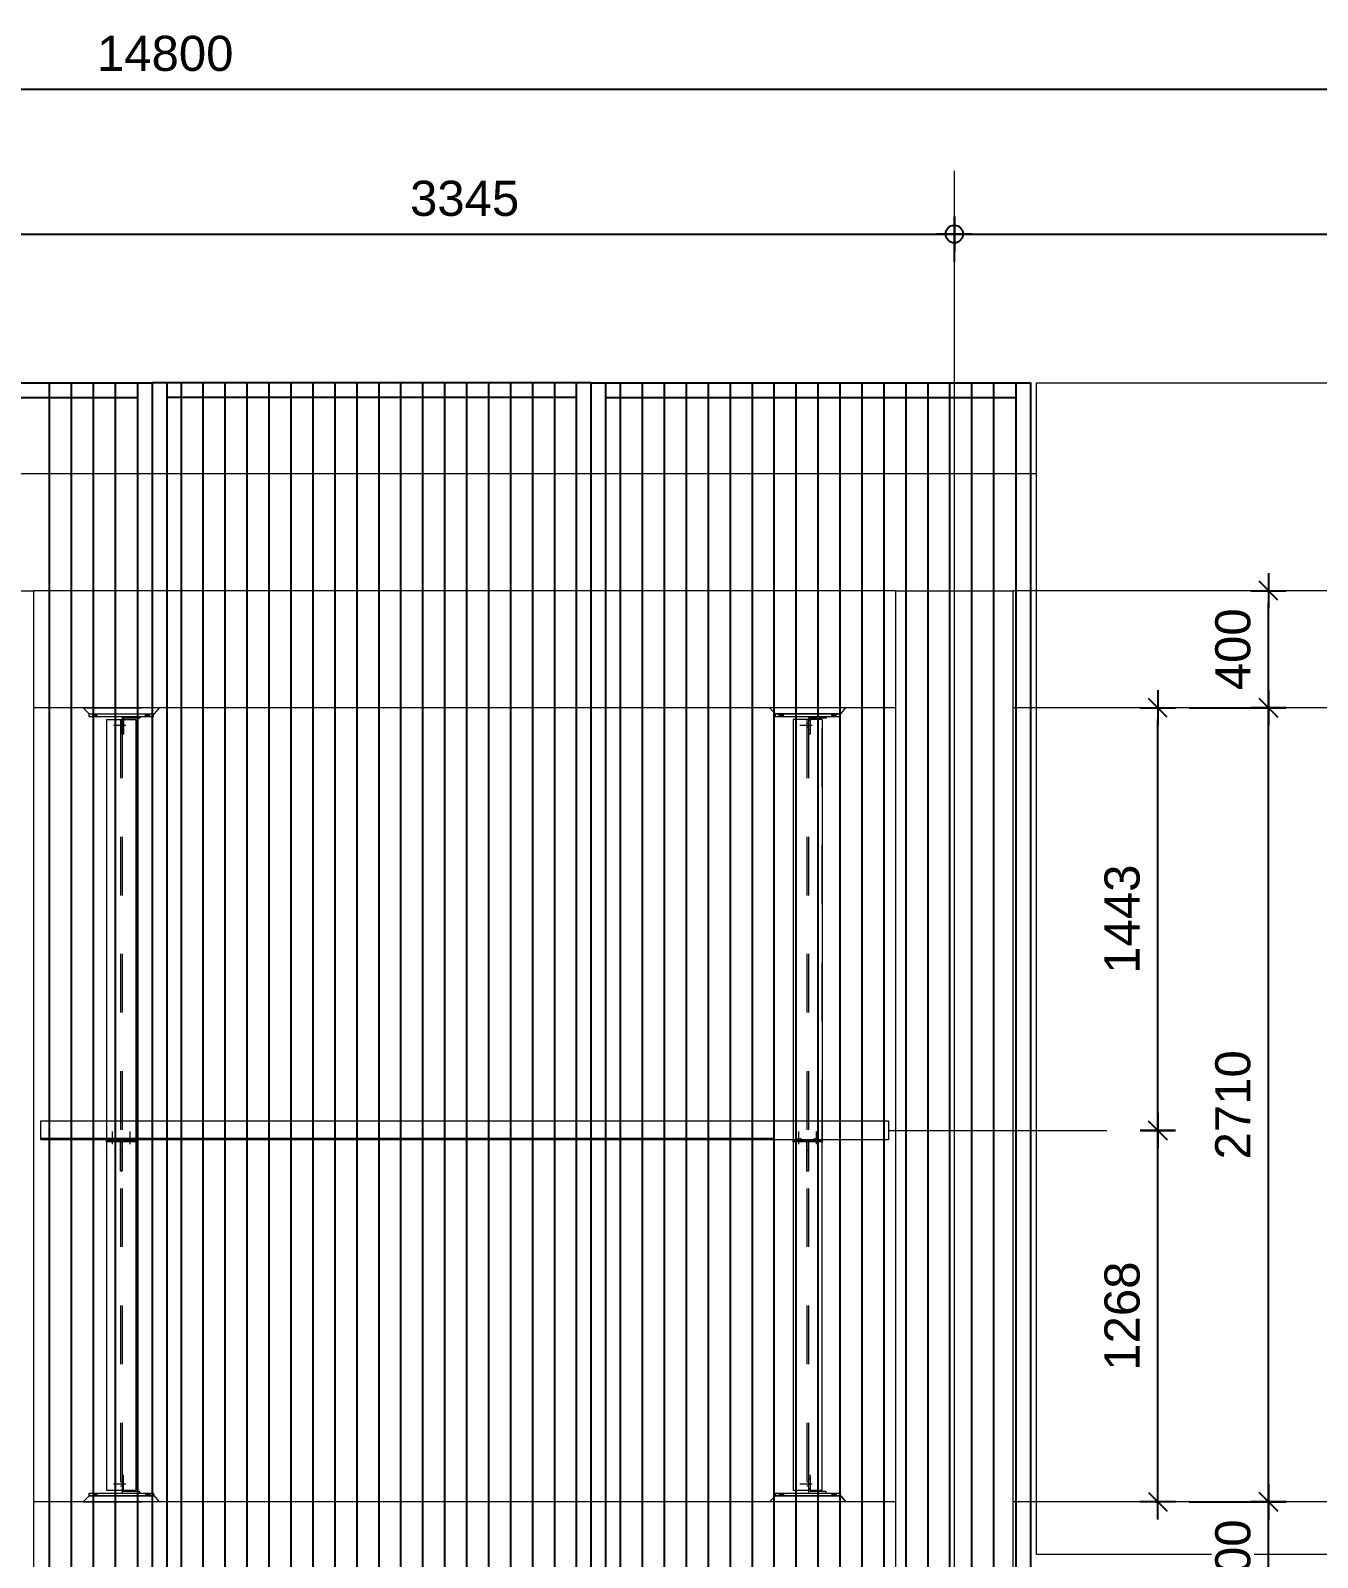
# Model space of a CAD drawing. Header units: millimetres. Extents: x 663313 to 1226001, y 1431724 to 1620898.
# Drawn here: x 663633.91 to 663638.3, y 1524702.16 to 1524707.37 of the extents above; entities that cross this region are included whole.
import ezdxf

# ---------------------------------------------------------------- set-up
doc = ezdxf.new("R2010")
doc.units = ezdxf.units.MM
for name, pattern in [('Grid Line', [22.225, 12.7, -3.175, 3.175, -3.175]), ('HIDDEN', [0.375, 0.25, -0.125]), ('XKITLINE00', [0]), ('XKITLINE02', [4, 2, -2])]:
    doc.linetypes.add(name, pattern=pattern)
doc.layers.get('Defpoints').update_dxf_attribs({"color": 140})
doc.layers.add('000 - 0_HIDE_OBJ_FRAMING_DEF_SUB', color=1, linetype='Continuous', plot=False)
doc.layers.add('000 - D I M', color=1, linetype='Continuous')
for name, color, linetype, lineweight in [('A-FLOR-E', 2, 'Continuous', 9), ('Bolt', 7, 'Continuous', 0), ('Part', 2, 'Continuous', 0), ('S-GRID', 1, 'Continuous', 9)]:
    doc.layers.add(name, color=color, linetype=linetype, lineweight=lineweight)
doc.styles.add('Arial', font='arial.ttf')
doc.dimstyles.new('Dim - 40 - Cen', dxfattribs={"dimscale": 0.04, "dimtxt": 3, "dimasz": 1, "dimexe": 0, "dimexo": 2.5, "dimgap": 1.5, "dimtad": 1, "dimdec": 0, "dimlfac": 1000, "dimzin": 1, "dimdsep": 46, "dimtxsty": 'Arial', "dimblk": 'CEN1', "dimcen": 0.09, "dimclrd": 1, "dimclre": 49, "dimclrt": 3, "dimadec": 0, "dimazin": 0, "dimtfac": 1, "dimtdec": 0, "dimtix": 1, "dimtofl": 0, "dimtmove": 2, "dimatfit": 3, "dimfxl": 1, "dimtfill": 1, "dimtfillclr": 256, "dimtolj": 1, "dimtzin": 0, "dimarcsym": 0})
doc.dimstyles.new('Dim - 40 - End', dxfattribs={"dimscale": 0.04, "dimtxt": 3, "dimasz": 1, "dimexe": 0, "dimexo": 2.5, "dimgap": 1.5, "dimtad": 1, "dimdec": 0, "dimlfac": 1000, "dimzin": 1, "dimdsep": 46, "dimtxsty": 'Arial', "dimblk": 'END', "dimcen": 0.09, "dimclrd": 1, "dimclre": 49, "dimclrt": 3, "dimadec": 0, "dimazin": 0, "dimtfac": 1, "dimtdec": 0, "dimtix": 1, "dimtofl": 0, "dimtmove": 2, "dimatfit": 3, "dimfxl": 1, "dimtfill": 1, "dimtfillclr": 256, "dimtolj": 1, "dimtzin": 0, "dimarcsym": 0})

# ---------------------------------------------------------------- blocks, each defined once
blk = doc.blocks.new('GM_Louver Grill Vertical Z1 - Z Profile-23736417-ENT 4 ELE-3 sheet')
at = {"layer": '000 - 0_HIDE_OBJ_FRAMING_DEF_SUB'}
blk.add_line((-1809423.6, 105340), (-1809423.6, 115350), dxfattribs=at)
blk = doc.blocks.new('8')
at = {"layer": '000 - 0_HIDE_OBJ_FRAMING_DEF_SUB'}
for p, q in [((185524.8, 115350), (185524.8, 105340)), ((185624.8, 115350), (185624.8, 105340)), ((187024.8, 105340), (187024.8, 115350)), ((187124.8, 105340), (187124.8, 115350)), ((188524.8, 115350), (188524.8, 105340)), ((184124.8, 115300), (185524.8, 115300)), ((187024.8, 115300), (185624.8, 115300)), ((187124.8, 115300), (188524.8, 115300))]:
    blk.add_line(p, q, dxfattribs=at)
for points in [[(184074.8, 115350), (185574.8, 115350), (185574.8, 105340), (184074.8, 105340)], [(187074.8, 115350), (185574.8, 115350), (185574.8, 105340), (187074.8, 105340)], [(187074.8, 115350), (188574.8, 115350), (188574.8, 105340), (187074.8, 105340)]]:
    blk.add_lwpolyline(points, close=True, dxfattribs=at)
for p in [(1994648.5, 0), (1994723.5, 0), (1994798.5, 0), (1994873.5, 0), (1995098.5, 0), (1995173.5, 0), (1995248.5, 0), (1995323.5, 0), (1995398.5, 0), (1995473.5, 0), (1995548.5, 0), (1995623.5, 0), (1995698.5, 0), (1995773.5, 0), (1995848.5, 0), (1995923.5, 0), (1995998.5, 0), (1996073.5, 0), (1996148.5, 0), (1996223.5, 0), (1996298.5, 0), (1996373.5, 0), (1996598.5, 0), (1996673.5, 0), (1996748.5, 0), (1996823.5, 0), (1996898.5, 0), (1996973.5, 0), (1997048.5, 0), (1997123.5, 0), (1997198.5, 0), (1997273.5, 0), (1997348.5, 0), (1997423.5, 0), (1997498.5, 0), (1997573.5, 0), (1997648.5, 0), (1997723.5, 0), (1997798.5, 0), (1997873.5, 0)]:
    blk.add_blockref('GM_Louver Grill Vertical Z1 - Z Profile-23736417-ENT 4 ELE-3 sheet', p, dxfattribs=at)
blk = doc.blocks.new('*A3320338')
at = {"layer": 'Part', "linetype": 'XKITLINE00', "lineweight": 0}
for p, q in [((668.547236, 162.230227), (669.547236, 162.230227)), ((668.547236, 162.230227), (668.547236, 148.530227)), ((669.547236, 162.230227), (669.547236, 148.530227)), ((668.547236, 147.820227), (668.547236, 135.930227)), ((669.547236, 147.820227), (669.547236, 135.930227)), ((668.547236, 135.930227), (669.547236, 135.930227))]:
    blk.add_line(p, q, dxfattribs=at)
at = {"layer": 'Part', "linetype": 'XKITLINE02', "lineweight": 0}
for p, q in [((668.547237, 162.230227), (668.547237, 135.930227)), ((669.017236, 162.230227), (669.017236, 135.930227)), ((669.017237, 162.230227), (669.017237, 135.930227)), ((669.077236, 162.230227), (669.077236, 135.930227)), ((669.077237, 162.230227), (669.077237, 135.930227)), ((669.547236, 162.230227), (669.547237, 162.230227)), ((669.547236, 162.230227), (669.547237, 162.230227)), ((669.547237, 162.230227), (669.547237, 135.930227)), ((668.547236, 148.530227), (668.547236, 147.820227)), ((669.547236, 148.530227), (669.547236, 147.820227)), ((669.547236, 135.930227), (669.547237, 135.930227)), ((669.547236, 135.930227), (669.547237, 135.930227))]:
    blk.add_line(p, q, dxfattribs=at)
blk = doc.blocks.new('*A3322340')
at = {"layer": 'Part', "linetype": 'XKITLINE00', "lineweight": 0}
for p, q in [((691.98721, 162.230227), (691.98721, 148.530227)), ((692.98721, 162.230227), (691.98721, 162.230227)), ((692.98721, 162.230227), (692.98721, 148.530227)), ((691.98721, 147.820227), (691.98721, 135.930227)), ((692.98721, 135.930227), (692.98721, 147.820227)), ((691.98721, 135.930227), (692.98721, 135.930227))]:
    blk.add_line(p, q, dxfattribs=at)
at = {"layer": 'Part', "linetype": 'XKITLINE02', "lineweight": 0}
for p, q in [((691.987211, 162.230227), (691.987211, 135.930227)), ((692.45721, 162.230227), (692.45721, 135.930227)), ((692.457211, 162.230227), (692.457211, 135.930227)), ((692.51721, 162.230227), (692.51721, 135.930227)), ((692.517211, 162.230227), (692.517211, 135.930227)), ((692.987211, 162.230227), (692.98721, 162.230227)), ((692.987211, 162.230227), (692.98721, 162.230227)), ((692.987211, 135.930227), (692.987211, 162.230227)), ((691.98721, 148.530227), (691.98721, 147.820227)), ((692.98721, 148.530227), (692.98721, 147.820227)), ((692.987211, 135.930227), (692.98721, 135.930227)), ((692.987211, 135.930227), (692.98721, 135.930227))]:
    blk.add_line(p, q, dxfattribs=at)
blk = doc.blocks.new('*A3663505')
at = {"layer": 'Bolt'}
for points in [[(668.217, 135.83), (668.217, 135.73), (668.077, 135.73), (668.077, 135.83)], [(670.017, 135.83), (670.017, 135.73), (669.877, 135.73), (669.877, 135.83)]]:
    blk.add_hatch(color=256, dxfattribs=at).paths.add_polyline_path(points, flags=17)
at = {"layer": 'Bolt', "linetype": 'XKITLINE00', "lineweight": 0}
for p, q in [((668.077, 135.83), (668.077, 135.73)), ((668.147, 135.83), (668.147, 135.73)), ((668.217, 135.83), (668.217, 135.73)), ((669.877, 135.83), (669.877, 135.73)), ((669.947, 135.83), (669.947, 135.73)), ((670.017, 135.83), (670.017, 135.73))]:
    blk.add_line(p, q, dxfattribs=at)
blk = doc.blocks.new('*A3664506')
at = {"layer": 'Bolt', "linetype": 'XKITLINE02', "lineweight": 0}
for p, q in [((669.206437, 136.130227), (668.777237, 136.130227)), ((669.077237, 136.200227), (669.017237, 136.200227)), ((669.077237, 136.060227), (669.017237, 136.060227)), ((669.127237, 136.300227), (669.077237, 136.300227)), ((669.127237, 135.960227), (669.077237, 135.960227))]:
    blk.add_line(p, q, dxfattribs=at)
blk = doc.blocks.new('*A3665507')
at = {"layer": 'Part', "linetype": 'XKITLINE00', "lineweight": 0}
for p, q in [((667.747235, 135.530227), (667.947236, 135.730227)), ((667.947236, 135.730227), (667.947237, 135.730227)), ((670.177237, 135.730227), (667.947236, 135.730227)), ((670.347235, 135.530227), (670.177236, 135.730227))]:
    blk.add_line(p, q, dxfattribs=at)
at = {"layer": 'Part', "linetype": 'XKITLINE02', "lineweight": 0}
for p, q in [((667.747235, 135.530227), (670.347238, 135.530227)), ((667.747238, 135.530227), (667.947237, 135.730227)), ((670.347238, 135.530227), (670.177237, 135.730227))]:
    blk.add_line(p, q, dxfattribs=at)
blk = doc.blocks.new('*A3666508')
at = {"layer": 'Part', "linetype": 'XKITLINE02', "lineweight": 0}
for p, q in [((669.127237, 136.430227), (669.077236, 136.430227)), ((669.077236, 136.430227), (669.077236, 135.930227)), ((669.127236, 135.930227), (669.127236, 136.430227)), ((669.077236, 135.830227), (669.677237, 135.830227)), ((669.677237, 135.830227), (669.677237, 135.880227))]:
    blk.add_line(p, q, dxfattribs=at)
at = {"layer": 'Part', "linetype": 'XKITLINE00', "lineweight": 0}
for p, q in [((669.077236, 135.930227), (669.077236, 135.830227)), ((669.127236, 135.930227), (669.127236, 135.880227)), ((669.677236, 135.880227), (669.127236, 135.880227)), ((669.677236, 135.830227), (669.677236, 135.880227))]:
    blk.add_line(p, q, dxfattribs=at)
blk = doc.blocks.new('*A3667509')
at = {"layer": 'Part', "linetype": 'XKITLINE00', "lineweight": 0}
for p, q in [((667.947237, 135.830227), (667.947236, 135.830227)), ((667.947236, 135.830227), (670.147236, 135.830227)), ((667.947236, 135.730227), (667.947236, 135.830227)), ((667.947237, 135.730227), (667.947236, 135.730227)), ((667.947236, 135.730227), (670.147236, 135.730227)), ((670.147237, 135.830227), (670.147236, 135.830227)), ((670.147236, 135.730227), (670.147236, 135.830227)), ((670.147237, 135.730227), (670.147236, 135.730227))]:
    blk.add_line(p, q, dxfattribs=at)
at = {"layer": 'Part', "linetype": 'XKITLINE02', "lineweight": 0}
for p, q in [((667.947237, 135.830227), (667.947237, 135.730227)), ((670.147236, 135.830227), (670.147237, 135.830227)), ((670.147236, 135.730227), (670.147237, 135.730227)), ((670.147237, 135.830227), (670.147237, 135.730227))]:
    blk.add_line(p, q, dxfattribs=at)
blk = doc.blocks.new('*A3671513')
at = {"layer": 'Part', "linetype": 'XKITLINE00', "lineweight": 0}
for p, q in [((691.387211, 135.830227), (691.38721, 135.830227)), ((691.38721, 135.830227), (693.58721, 135.830227)), ((691.38721, 135.830227), (691.38721, 135.730227)), ((691.38721, 135.730227), (691.387211, 135.730227)), ((693.58721, 135.730227), (691.38721, 135.730227)), ((693.58721, 135.830227), (693.587211, 135.830227)), ((693.58721, 135.830227), (693.58721, 135.730227)), ((693.587211, 135.730227), (693.58721, 135.730227))]:
    blk.add_line(p, q, dxfattribs=at)
at = {"layer": 'Part', "linetype": 'XKITLINE02', "lineweight": 0}
for p, q in [((691.387211, 135.730227), (691.387211, 135.830227)), ((693.587211, 135.830227), (693.58721, 135.830227)), ((693.587211, 135.730227), (693.58721, 135.730227)), ((693.587211, 135.830227), (693.587211, 135.730227))]:
    blk.add_line(p, q, dxfattribs=at)
blk = doc.blocks.new('*A3672514')
at = {"layer": 'Part', "linetype": 'XKITLINE02', "lineweight": 0}
for p, q in [((692.567211, 136.430227), (692.51721, 136.430227)), ((692.517211, 136.430227), (692.51721, 135.930227)), ((692.567211, 136.430227), (692.56721, 135.930227)), ((692.51721, 135.830227), (693.117211, 135.830227)), ((693.117211, 135.830227), (693.117211, 135.880227))]:
    blk.add_line(p, q, dxfattribs=at)
at = {"layer": 'Part', "linetype": 'XKITLINE00', "lineweight": 0}
for p, q in [((692.51721, 135.930227), (692.51721, 135.830227)), ((692.56721, 135.930227), (692.56721, 135.880227)), ((693.11721, 135.880227), (692.56721, 135.880227)), ((693.11721, 135.830227), (693.11721, 135.880227))]:
    blk.add_line(p, q, dxfattribs=at)
blk = doc.blocks.new('*A3673515')
at = {"layer": 'Part', "linetype": 'XKITLINE00', "lineweight": 0}
for p, q in [((691.187209, 135.530227), (691.38721, 135.730227)), ((691.387211, 135.730227), (691.38721, 135.730227)), ((691.38721, 135.730227), (693.617211, 135.730227)), ((693.787209, 135.530227), (693.61721, 135.730227))]:
    blk.add_line(p, q, dxfattribs=at)
at = {"layer": 'Part', "linetype": 'XKITLINE02', "lineweight": 0}
for p, q in [((693.787212, 135.530227), (691.187209, 135.530227)), ((691.187212, 135.530227), (691.387211, 135.730227)), ((693.61721, 135.730227), (693.617211, 135.730227)), ((693.617211, 135.730227), (693.787212, 135.530227))]:
    blk.add_line(p, q, dxfattribs=at)
blk = doc.blocks.new('*A3674516')
at = {"layer": 'Bolt', "linetype": 'XKITLINE02', "lineweight": 0}
for p, q in [((692.646411, 136.130227), (692.217211, 136.130227)), ((692.517211, 136.200227), (692.457211, 136.200227)), ((692.517211, 136.060227), (692.457211, 136.060227)), ((692.567211, 136.300227), (692.517211, 136.300227)), ((692.567211, 135.960227), (692.517211, 135.960227))]:
    blk.add_line(p, q, dxfattribs=at)
blk = doc.blocks.new('*A3675517')
at = {"layer": 'Bolt'}
for points in [[(691.657, 135.83), (691.657, 135.73), (691.517, 135.73), (691.517, 135.83)], [(693.457, 135.83), (693.457, 135.73), (693.317, 135.73), (693.317, 135.83)]]:
    blk.add_hatch(color=256, dxfattribs=at).paths.add_polyline_path(points, flags=17)
at = {"layer": 'Bolt', "linetype": 'XKITLINE00', "lineweight": 0}
for p, q in [((691.517, 135.83), (691.517, 135.73)), ((691.587, 135.83), (691.587, 135.73)), ((691.657, 135.83), (691.657, 135.73)), ((693.317, 135.83), (693.317, 135.73)), ((693.387, 135.83), (693.387, 135.73)), ((693.457, 135.83), (693.457, 135.73))]:
    blk.add_line(p, q, dxfattribs=at)
blk = doc.blocks.new('*A3702523')
at = {"layer": 'Part', "linetype": 'XKITLINE00', "lineweight": 0}
for p, q in [((669.017234, 147.820227), (669.077234, 147.820227)), ((669.017234, 147.520227), (669.017234, 147.820227)), ((669.077234, 147.520227), (669.017234, 147.520227)), ((669.017236, 146.820227), (669.017234, 147.520227)), ((669.077236, 147.820227), (669.077234, 147.820227)), ((669.077234, 147.820227), (669.077234, 147.520227)), ((669.077234, 147.520227), (669.077236, 146.820227)), ((669.077236, 146.820227), (669.017236, 146.820227))]:
    blk.add_line(p, q, dxfattribs=at)
at = {"layer": 'Part', "linetype": 'XKITLINE02', "lineweight": 0}
for p, q in [((669.017236, 146.820227), (669.017236, 147.820227)), ((669.077234, 147.820227), (669.077236, 147.820227)), ((669.077236, 146.820227), (669.077236, 147.820227))]:
    blk.add_line(p, q, dxfattribs=at)
blk = doc.blocks.new('*A3703524')
at = {"layer": 'Part', "linetype": 'XKITLINE00', "lineweight": 0}
for p, q in [((668.547234, 147.820227), (668.547234, 147.880227)), ((669.547234, 147.820227), (668.547234, 147.820227)), ((669.547234, 147.820227), (669.547234, 147.880227)), ((669.547236, 147.820227), (669.547234, 147.820227))]:
    blk.add_line(p, q, dxfattribs=at)
at = {"layer": 'Part', "linetype": 'XKITLINE02', "lineweight": 0}
for p, q in [((668.547234, 147.880227), (668.547236, 147.880227)), ((668.547234, 147.880227), (669.547236, 147.880227)), ((668.547236, 147.880227), (668.547236, 147.820227)), ((669.547234, 147.820227), (669.547236, 147.820227)), ((669.547236, 147.820227), (669.547236, 147.880227))]:
    blk.add_line(p, q, dxfattribs=at)
blk = doc.blocks.new('*A3704525')
at = {"layer": 'Bolt'}
for points in [[(668.817, 147.94), (668.817, 147.88), (668.677, 147.88), (668.677, 147.94)], [(668.817, 147.88), (668.817, 147.82), (668.677, 147.82), (668.677, 147.88)], [(669.417, 147.94), (669.417, 147.88), (669.277, 147.88), (669.277, 147.94)], [(669.417, 147.88), (669.417, 147.82), (669.277, 147.82), (669.277, 147.88)]]:
    blk.add_hatch(color=256, dxfattribs=at).paths.add_polyline_path(points, flags=17)
at = {"layer": 'Bolt', "linetype": 'XKITLINE00', "lineweight": 0}
for p, q in [((668.747, 147.741), (668.747, 148.17)), ((669.347, 147.741), (669.347, 148.17)), ((668.677, 147.88), (668.677, 147.94)), ((668.677, 147.82), (668.677, 147.88)), ((668.817, 147.88), (668.817, 147.94)), ((668.817, 147.82), (668.817, 147.88)), ((669.277, 147.88), (669.277, 147.94)), ((669.277, 147.82), (669.277, 147.88)), ((669.417, 147.88), (669.417, 147.94)), ((669.417, 147.82), (669.417, 147.88))]:
    blk.add_line(p, q, dxfattribs=at)
blk = doc.blocks.new('*A3705526')
at = {"layer": 'Part', "linetype": 'XKITLINE00', "lineweight": 0}
for p, q in [((667.947236, 162.330227), (667.947236, 162.430227)), ((667.947236, 162.430227), (670.147236, 162.430227)), ((670.147236, 162.330227), (667.947236, 162.330227)), ((670.147236, 162.330227), (670.147236, 162.430227)), ((670.147236, 162.430227), (670.147237, 162.430227)), ((670.147237, 162.330227), (670.147236, 162.330227))]:
    blk.add_line(p, q, dxfattribs=at)
at = {"layer": 'Part', "linetype": 'XKITLINE02', "lineweight": 0}
for p, q in [((667.947237, 162.330227), (667.947237, 162.430227)), ((670.147236, 162.430227), (670.147237, 162.430227)), ((670.147236, 162.330227), (670.147237, 162.330227)), ((670.147237, 162.330227), (670.147237, 162.430227))]:
    blk.add_line(p, q, dxfattribs=at)
blk = doc.blocks.new('*A3706527')
at = {"layer": 'Part', "linetype": 'XKITLINE00', "lineweight": 0}
for p, q in [((669.077236, 162.330227), (669.077236, 162.230227)), ((669.677236, 162.280227), (669.127236, 162.280227)), ((669.127236, 162.280227), (669.127236, 162.230227)), ((669.677236, 162.280227), (669.677236, 162.330227))]:
    blk.add_line(p, q, dxfattribs=at)
at = {"layer": 'Part', "linetype": 'XKITLINE02', "lineweight": 0}
for p, q in [((669.077236, 162.330227), (669.677237, 162.330227)), ((669.077237, 161.730227), (669.077236, 162.230227)), ((669.127236, 162.230227), (669.127237, 161.730227)), ((669.677237, 162.330227), (669.677237, 162.280227)), ((669.077236, 161.730227), (669.127237, 161.730227))]:
    blk.add_line(p, q, dxfattribs=at)
blk = doc.blocks.new('*A3707528')
at = {"layer": 'Part', "linetype": 'XKITLINE00', "lineweight": 0}
for p, q in [((667.747235, 162.630227), (667.947236, 162.430227)), ((670.177236, 162.430227), (670.347235, 162.630227)), ((667.947236, 162.430227), (670.177237, 162.430227))]:
    blk.add_line(p, q, dxfattribs=at)
at = {"layer": 'Part', "linetype": 'XKITLINE02', "lineweight": 0}
for p, q in [((667.747235, 162.630227), (670.347238, 162.630227)), ((667.947237, 162.430227), (667.747238, 162.630227)), ((670.177237, 162.430227), (670.347238, 162.630227))]:
    blk.add_line(p, q, dxfattribs=at)
blk = doc.blocks.new('*A3708529')
at = {"layer": 'Bolt', "linetype": 'XKITLINE02', "lineweight": 0}
for p, q in [((669.077237, 162.100227), (669.017237, 162.100227)), ((669.127237, 162.200227), (669.077237, 162.200227)), ((669.206437, 162.030227), (668.777237, 162.030227)), ((669.077237, 161.960227), (669.017237, 161.960227)), ((669.127237, 161.860227), (669.077237, 161.860227))]:
    blk.add_line(p, q, dxfattribs=at)
blk = doc.blocks.new('*A3709530')
at = {"layer": 'Bolt'}
for points in [[(668.217, 162.43), (668.217, 162.33), (668.077, 162.33), (668.077, 162.43)], [(670.017, 162.43), (670.017, 162.33), (669.877, 162.33), (669.877, 162.43)]]:
    blk.add_hatch(color=256, dxfattribs=at).paths.add_polyline_path(points, flags=17)
at = {"layer": 'Bolt', "linetype": 'XKITLINE00', "lineweight": 0}
for p, q in [((668.077, 162.33), (668.077, 162.43)), ((668.147, 162.33), (668.147, 162.43)), ((668.217, 162.33), (668.217, 162.43)), ((669.877, 162.33), (669.877, 162.43)), ((669.947, 162.33), (669.947, 162.43)), ((670.017, 162.33), (670.017, 162.43))]:
    blk.add_line(p, q, dxfattribs=at)
blk = doc.blocks.new('*A3710531')
at = {"layer": 'Part', "linetype": 'XKITLINE00', "lineweight": 0}
for p, q in [((692.517208, 147.820227), (692.457208, 147.820227)), ((692.457208, 147.520227), (692.457208, 147.820227)), ((692.517208, 147.520227), (692.457208, 147.520227)), ((692.45721, 146.820227), (692.457208, 147.520227)), ((692.51721, 147.820227), (692.517208, 147.820227)), ((692.517208, 147.820227), (692.517208, 147.520227)), ((692.517208, 147.520227), (692.51721, 146.820227)), ((692.51721, 146.820227), (692.45721, 146.820227))]:
    blk.add_line(p, q, dxfattribs=at)
at = {"layer": 'Part', "linetype": 'XKITLINE02', "lineweight": 0}
for p, q in [((692.45721, 146.820227), (692.45721, 147.820227)), ((692.51721, 147.820227), (692.517208, 147.820227)), ((692.51721, 146.820227), (692.51721, 147.820227))]:
    blk.add_line(p, q, dxfattribs=at)
blk = doc.blocks.new('*A3711532')
at = {"layer": 'Part', "linetype": 'XKITLINE00', "lineweight": 0}
for p, q in [((691.987208, 147.820227), (691.987208, 147.880227)), ((692.987208, 147.820227), (691.987208, 147.820227)), ((692.987208, 147.820227), (692.987208, 147.880227)), ((692.98721, 147.820227), (692.987208, 147.820227))]:
    blk.add_line(p, q, dxfattribs=at)
at = {"layer": 'Part', "linetype": 'XKITLINE02', "lineweight": 0}
for p, q in [((691.987208, 147.880227), (691.98721, 147.880227)), ((691.987208, 147.880227), (692.98721, 147.880227)), ((691.98721, 147.880227), (691.98721, 147.820227)), ((692.987208, 147.820227), (692.98721, 147.820227)), ((692.98721, 147.880227), (692.98721, 147.820227))]:
    blk.add_line(p, q, dxfattribs=at)
blk = doc.blocks.new('*A3712533')
at = {"layer": 'Bolt'}
for points in [[(692.257, 147.94), (692.257, 147.88), (692.117, 147.88), (692.117, 147.94)], [(692.257, 147.88), (692.257, 147.82), (692.117, 147.82), (692.117, 147.88)], [(692.857, 147.94), (692.857, 147.88), (692.717, 147.88), (692.717, 147.94)], [(692.857, 147.88), (692.857, 147.82), (692.717, 147.82), (692.717, 147.88)]]:
    blk.add_hatch(color=256, dxfattribs=at).paths.add_polyline_path(points, flags=17)
at = {"layer": 'Bolt', "linetype": 'XKITLINE00', "lineweight": 0}
for p, q in [((692.187, 147.741), (692.187, 148.17)), ((692.787, 147.741), (692.787, 148.17)), ((692.117, 147.88), (692.117, 147.94)), ((692.117, 147.82), (692.117, 147.88)), ((692.257, 147.88), (692.257, 147.94)), ((692.257, 147.82), (692.257, 147.88)), ((692.717, 147.88), (692.717, 147.94)), ((692.717, 147.82), (692.717, 147.88)), ((692.857, 147.88), (692.857, 147.94)), ((692.857, 147.82), (692.857, 147.88))]:
    blk.add_line(p, q, dxfattribs=at)
blk = doc.blocks.new('*A3713534')
at = {"layer": 'Part', "linetype": 'XKITLINE00', "lineweight": 0}
for p, q in [((691.38721, 162.330227), (691.38721, 162.430227)), ((693.58721, 162.430227), (691.38721, 162.430227)), ((693.58721, 162.330227), (691.38721, 162.330227)), ((693.58721, 162.330227), (693.58721, 162.430227)), ((693.58721, 162.430227), (693.587211, 162.430227)), ((693.587211, 162.330227), (693.58721, 162.330227))]:
    blk.add_line(p, q, dxfattribs=at)
at = {"layer": 'Part', "linetype": 'XKITLINE02', "lineweight": 0}
for p, q in [((691.387211, 162.330227), (691.387211, 162.430227)), ((693.587211, 162.430227), (693.58721, 162.430227)), ((693.58721, 162.330227), (693.587211, 162.330227)), ((693.587211, 162.330227), (693.587211, 162.430227))]:
    blk.add_line(p, q, dxfattribs=at)
blk = doc.blocks.new('*A3714535')
at = {"layer": 'Part', "linetype": 'XKITLINE00', "lineweight": 0}
for p, q in [((692.51721, 162.330227), (692.51721, 162.230227)), ((693.11721, 162.280227), (692.56721, 162.280227)), ((692.56721, 162.280227), (692.56721, 162.230227)), ((693.11721, 162.330227), (693.11721, 162.280227))]:
    blk.add_line(p, q, dxfattribs=at)
at = {"layer": 'Part', "linetype": 'XKITLINE02', "lineweight": 0}
for p, q in [((692.51721, 162.330227), (693.117211, 162.330227)), ((692.51721, 162.230227), (692.517211, 161.730227)), ((692.56721, 162.230227), (692.567211, 161.730227)), ((693.117211, 162.330227), (693.117211, 162.280227)), ((692.567211, 161.730227), (692.51721, 161.730227))]:
    blk.add_line(p, q, dxfattribs=at)
blk = doc.blocks.new('*A3715536')
at = {"layer": 'Part', "linetype": 'XKITLINE00', "lineweight": 0}
for p, q in [((691.187209, 162.630227), (691.38721, 162.430227)), ((693.61721, 162.430227), (693.787209, 162.630227)), ((691.38721, 162.430227), (693.617211, 162.430227))]:
    blk.add_line(p, q, dxfattribs=at)
at = {"layer": 'Part', "linetype": 'XKITLINE02', "lineweight": 0}
for p, q in [((693.787212, 162.630227), (691.187209, 162.630227)), ((691.387211, 162.430227), (691.187212, 162.630227)), ((693.617211, 162.430227), (693.787212, 162.630227)), ((693.617211, 162.430227), (693.61721, 162.430227))]:
    blk.add_line(p, q, dxfattribs=at)
blk = doc.blocks.new('*A3716537')
at = {"layer": 'Bolt', "linetype": 'XKITLINE02', "lineweight": 0}
for p, q in [((692.517211, 162.100227), (692.457211, 162.100227)), ((692.567211, 162.200227), (692.517211, 162.200227)), ((692.646411, 162.030227), (692.217211, 162.030227)), ((692.517211, 161.960227), (692.457211, 161.960227)), ((692.567211, 161.860227), (692.517211, 161.860227))]:
    blk.add_line(p, q, dxfattribs=at)
blk = doc.blocks.new('*A3717538')
at = {"layer": 'Bolt'}
for points in [[(691.657, 162.43), (691.657, 162.33), (691.517, 162.33), (691.517, 162.43)], [(693.457, 162.43), (693.457, 162.33), (693.317, 162.33), (693.317, 162.43)]]:
    blk.add_hatch(color=256, dxfattribs=at).paths.add_polyline_path(points, flags=17)
at = {"layer": 'Bolt', "linetype": 'XKITLINE00', "lineweight": 0}
for p, q in [((691.517, 162.33), (691.517, 162.43)), ((691.587, 162.33), (691.587, 162.43)), ((691.657, 162.33), (691.657, 162.43)), ((693.317, 162.33), (693.317, 162.43)), ((693.387, 162.33), (693.387, 162.43)), ((693.457, 162.33), (693.457, 162.43))]:
    blk.add_line(p, q, dxfattribs=at)
blk = doc.blocks.new('END')
at = {"color": 1}
for p, q in [((0, 1.5), (0, -1.5)), ((1.5, 0), (-1.5, 0))]:
    blk.add_line(p, q, dxfattribs=at)
at = {"color": 3}
blk.add_line((-0.8, -0.8), (0.8, 0.8), dxfattribs=at)
blk = doc.blocks.new('*D3919')
at = {"layer": '000 - D I M', "color": 49, "lineweight": -2, "transparency": 16777216}
for p, q in [((663637.7474, 1524703.62), (663637.7556, 1524703.62)), ((663637.7478, 1524702.3525), (663637.7556, 1524702.3525))]:
    blk.add_line(p, q, dxfattribs=at)
at = {"layer": '000 - D I M', "color": 1, "lineweight": -2, "transparency": 16777216}
blk.add_line((663637.7556, 1524702.3925), (663637.7556, 1524703.58), dxfattribs=at)
at = {"layer": 'Defpoints', "color": 0, "transparency": 16777216}
for p in [(663637.6474, 1524703.62), (663637.7556, 1524703.62), (663637.6478, 1524702.3525)]:
    blk.add_point(p, dxfattribs=at)
at = {"layer": '000 - D I M', "color": 1, "lineweight": -2, "transparency": 16777216, "xscale": 0.04, "yscale": 0.04, "zscale": 0.04}
for p, rotation in [((663637.7556, 1524703.62), 90), ((663637.7556, 1524702.3525), 270)]:
    blk.add_blockref('END', p, dxfattribs=dict(at, rotation=rotation))
at = {"layer": '000 - D I M', "color": 3, "transparency": 16777216, "insert": (663637.6343, 1524702.9862), "char_height": 0.12, "attachment_point": 5, "rotation": 90, "style": 'Arial', "bg_fill": 3, "box_fill_scale": 1.1, "bg_fill_color": 256, "bg_fill_true_color": 13158600, "bg_fill_transparency": 0}
blk.add_mtext('\\A1;1268', dxfattribs=at)
blk = doc.blocks.new('*D3920')
at = {"layer": '000 - D I M', "color": 49, "lineweight": -2, "transparency": 16777216}
for p, q in [((663637.725, 1524705.0625), (663637.7556, 1524705.0625)), ((663637.7474, 1524703.62), (663637.7556, 1524703.62))]:
    blk.add_line(p, q, dxfattribs=at)
at = {"layer": '000 - D I M', "color": 1, "lineweight": -2, "transparency": 16777216}
blk.add_line((663637.7556, 1524703.66), (663637.7556, 1524705.0225), dxfattribs=at)
at = {"layer": 'Defpoints', "color": 0, "transparency": 16777216}
for p in [(663637.625, 1524705.0625), (663637.7556, 1524705.0625), (663637.6474, 1524703.62)]:
    blk.add_point(p, dxfattribs=at)
at = {"layer": '000 - D I M', "color": 1, "lineweight": -2, "transparency": 16777216, "xscale": 0.04, "yscale": 0.04, "zscale": 0.04}
for p, rotation in [((663637.7556, 1524705.0625), 90), ((663637.7556, 1524703.62), 270)]:
    blk.add_blockref('END', p, dxfattribs=dict(at, rotation=rotation))
at = {"layer": '000 - D I M', "color": 3, "transparency": 16777216, "insert": (663637.6343, 1524704.3412), "char_height": 0.12, "attachment_point": 5, "rotation": 90, "style": 'Arial', "bg_fill": 3, "box_fill_scale": 1.1, "bg_fill_color": 256, "bg_fill_true_color": 13158600, "bg_fill_transparency": 0}
blk.add_mtext('\\A1;1443', dxfattribs=at)
blk = doc.blocks.new('*D3921')
at = {"layer": '000 - D I M', "color": 49, "lineweight": -2, "transparency": 16777216}
for p, q in [((663638.0999, 1524705.4625), (663638.1338, 1524705.4625)), ((663638.1031, 1524705.0625), (663638.1338, 1524705.0625))]:
    blk.add_line(p, q, dxfattribs=at)
at = {"layer": '000 - D I M', "color": 1, "lineweight": -2, "transparency": 16777216}
blk.add_line((663638.1338, 1524705.1025), (663638.1338, 1524705.4225), dxfattribs=at)
at = {"layer": 'Defpoints', "color": 0, "transparency": 16777216}
for p in [(663637.9999, 1524705.4625), (663638.1338, 1524705.4625), (663638.0031, 1524705.0625)]:
    blk.add_point(p, dxfattribs=at)
at = {"layer": '000 - D I M', "color": 1, "lineweight": -2, "transparency": 16777216, "xscale": 0.04, "yscale": 0.04, "zscale": 0.04}
for p, rotation in [((663638.1338, 1524705.4625), 90), ((663638.1338, 1524705.0625), 270)]:
    blk.add_blockref('END', p, dxfattribs=dict(at, rotation=rotation))
at = {"layer": '000 - D I M', "color": 3, "transparency": 16777216, "insert": (663638.0125, 1524705.2625), "char_height": 0.12, "attachment_point": 5, "rotation": 90, "style": 'Arial', "bg_fill": 3, "box_fill_scale": 1.1, "bg_fill_color": 256, "bg_fill_true_color": 13158600, "bg_fill_transparency": 0}
blk.add_mtext('\\A1;400', dxfattribs=at)
blk = doc.blocks.new('*D3924')
at = {"layer": '000 - D I M', "color": 49, "lineweight": -2, "transparency": 16777216}
for p, q in [((663637.8623, 1524705.0625), (663638.1338, 1524705.0625)), ((663637.8623, 1524702.3525), (663638.1338, 1524702.3525))]:
    blk.add_line(p, q, dxfattribs=at)
at = {"layer": '000 - D I M', "color": 1, "lineweight": -2, "transparency": 16777216}
blk.add_line((663638.1338, 1524702.3925), (663638.1338, 1524705.0225), dxfattribs=at)
at = {"layer": 'Defpoints', "color": 0, "transparency": 16777216}
for p in [(663637.7623, 1524705.0625), (663638.1338, 1524705.0625), (663637.7623, 1524702.3525)]:
    blk.add_point(p, dxfattribs=at)
at = {"layer": '000 - D I M', "color": 1, "lineweight": -2, "transparency": 16777216, "xscale": 0.04, "yscale": 0.04, "zscale": 0.04}
for p, rotation in [((663638.1338, 1524705.0625), 90), ((663638.1338, 1524702.3525), 270)]:
    blk.add_blockref('END', p, dxfattribs=dict(at, rotation=rotation))
at = {"layer": '000 - D I M', "color": 3, "transparency": 16777216, "insert": (663638.0125, 1524703.7075), "char_height": 0.12, "attachment_point": 5, "rotation": 90, "style": 'Arial', "bg_fill": 3, "box_fill_scale": 1.1, "bg_fill_color": 256, "bg_fill_true_color": 13158600, "bg_fill_transparency": 0}
blk.add_mtext('\\A1;2710', dxfattribs=at)
blk = doc.blocks.new('CEN1')
at = {"color": 1}
for p, q in [((0, 1.5), (0, -1.5)), ((1.5, 0), (-1.5, 0))]:
    blk.add_line(p, q, dxfattribs=at)
at = {"color": 3}
blk.add_circle((0, 0), 0.75, dxfattribs=at)
blk = doc.blocks.new('*D3925')
at = {"layer": '000 - D I M', "color": 49, "lineweight": -2, "transparency": 16777216}
for p, q in [((663626.9659, 1524707.1516), (663626.9659, 1524707.1746)), ((663641.7659, 1524707.1516), (663641.7659, 1524707.1746))]:
    blk.add_line(p, q, dxfattribs=at)
at = {"layer": '000 - D I M', "color": 1, "lineweight": -2, "transparency": 16777216}
blk.add_line((663627.0059, 1524707.1746), (663641.7259, 1524707.1746), dxfattribs=at)
at = {"layer": 'Defpoints', "color": 0, "transparency": 16777216}
for p in [(663641.7659, 1524707.1746), (663626.9659, 1524707.0516), (663641.7659, 1524707.0516)]:
    blk.add_point(p, dxfattribs=at)
at = {"layer": '000 - D I M', "color": 1, "lineweight": -2, "transparency": 16777216, "xscale": 0.04, "yscale": 0.04, "zscale": 0.04, "rotation": 180}
blk.add_blockref('CEN1', (663626.9659, 1524707.1746), dxfattribs=at)
at = {"layer": '000 - D I M', "color": 1, "lineweight": -2, "transparency": 16777216, "xscale": 0.04, "yscale": 0.04, "zscale": 0.04}
blk.add_blockref('CEN1', (663641.7659, 1524707.1746), dxfattribs=at)
at = {"layer": '000 - D I M', "color": 3, "transparency": 16777216, "insert": (663634.3659, 1524707.2958), "char_height": 0.12, "attachment_point": 5, "style": 'Arial', "bg_fill": 3, "box_fill_scale": 1.1, "bg_fill_color": 256, "bg_fill_true_color": 13158600, "bg_fill_transparency": 0}
blk.add_mtext('\\A1;14800', dxfattribs=at)
blk = doc.blocks.new('*D3929')
at = {"layer": '000 - D I M', "color": 49, "lineweight": -2, "transparency": 16777216}
for p, q in [((663633.7159, 1524706.5897), (663633.7159, 1524706.6798)), ((663637.0609, 1524706.5856), (663637.0609, 1524706.6798))]:
    blk.add_line(p, q, dxfattribs=at)
at = {"layer": '000 - D I M', "color": 1, "lineweight": -2, "transparency": 16777216}
blk.add_line((663633.7559, 1524706.6798), (663637.0209, 1524706.6798), dxfattribs=at)
at = {"layer": 'Defpoints', "color": 0, "transparency": 16777216}
for p in [(663637.0609, 1524706.6798), (663633.7159, 1524706.4897), (663637.0609, 1524706.4856)]:
    blk.add_point(p, dxfattribs=at)
at = {"layer": '000 - D I M', "color": 1, "lineweight": -2, "transparency": 16777216, "xscale": 0.04, "yscale": 0.04, "zscale": 0.04, "rotation": 180}
blk.add_blockref('CEN1', (663633.7159, 1524706.6798), dxfattribs=at)
at = {"layer": '000 - D I M', "color": 1, "lineweight": -2, "transparency": 16777216, "xscale": 0.04, "yscale": 0.04, "zscale": 0.04}
blk.add_blockref('CEN1', (663637.0609, 1524706.6798), dxfattribs=at)
at = {"layer": '000 - D I M', "color": 3, "transparency": 16777216, "insert": (663635.3884, 1524706.8011), "char_height": 0.12, "attachment_point": 5, "style": 'Arial', "bg_fill": 3, "box_fill_scale": 1.1, "bg_fill_color": 256, "bg_fill_true_color": 13158600, "bg_fill_transparency": 0}
blk.add_mtext('\\A1;3345', dxfattribs=at)
blk = doc.blocks.new('*D3930')
at = {"layer": '000 - D I M', "color": 49, "lineweight": -2, "transparency": 16777216}
for p, q in [((663637.0609, 1524706.5856), (663637.0609, 1524706.6798)), ((663640.1909, 1524706.5604), (663640.1909, 1524706.6798))]:
    blk.add_line(p, q, dxfattribs=at)
at = {"layer": '000 - D I M', "color": 1, "lineweight": -2, "transparency": 16777216}
blk.add_line((663637.1009, 1524706.6798), (663640.1509, 1524706.6798), dxfattribs=at)
at = {"layer": 'Defpoints', "color": 0, "transparency": 16777216}
for p in [(663640.1909, 1524706.6798), (663637.0609, 1524706.4856), (663640.1909, 1524706.4604)]:
    blk.add_point(p, dxfattribs=at)
at = {"layer": '000 - D I M', "color": 1, "lineweight": -2, "transparency": 16777216, "xscale": 0.04, "yscale": 0.04, "zscale": 0.04, "rotation": 180}
blk.add_blockref('CEN1', (663637.0609, 1524706.6798), dxfattribs=at)
at = {"layer": '000 - D I M', "color": 1, "lineweight": -2, "transparency": 16777216, "xscale": 0.04, "yscale": 0.04, "zscale": 0.04}
blk.add_blockref('CEN1', (663640.1909, 1524706.6798), dxfattribs=at)
at = {"layer": '000 - D I M', "color": 3, "transparency": 16777216, "insert": (663638.6259, 1524706.8011), "char_height": 0.12, "attachment_point": 5, "style": 'Arial', "bg_fill": 3, "box_fill_scale": 1.1, "bg_fill_color": 256, "bg_fill_true_color": 13158600, "bg_fill_transparency": 0}
blk.add_mtext('\\A1;3130', dxfattribs=at)
blk = doc.blocks.new('*D3946')
at = {"layer": '000 - D I M', "color": 49, "lineweight": -2, "transparency": 16777216}
for p, q in [((663638.1259, 1524702.3525), (663638.1338, 1524702.3525)), ((663638.1159, 1524701.9525), (663638.1338, 1524701.9525))]:
    blk.add_line(p, q, dxfattribs=at)
at = {"layer": '000 - D I M', "color": 1, "lineweight": -2, "transparency": 16777216}
blk.add_line((663638.1338, 1524701.9925), (663638.1338, 1524702.3125), dxfattribs=at)
at = {"layer": 'Defpoints', "color": 0, "transparency": 16777216}
for p in [(663638.0259, 1524702.3525), (663638.1338, 1524702.3525), (663638.0159, 1524701.9525)]:
    blk.add_point(p, dxfattribs=at)
at = {"layer": '000 - D I M', "color": 1, "lineweight": -2, "transparency": 16777216, "xscale": 0.04, "yscale": 0.04, "zscale": 0.04}
for p, rotation in [((663638.1338, 1524702.3525), 90), ((663638.1338, 1524701.9525), 270)]:
    blk.add_blockref('END', p, dxfattribs=dict(at, rotation=rotation))
at = {"layer": '000 - D I M', "color": 3, "transparency": 16777216, "insert": (663638.0125, 1524702.1525), "char_height": 0.12, "attachment_point": 5, "rotation": 90, "style": 'Arial', "bg_fill": 3, "box_fill_scale": 1.1, "bg_fill_color": 256, "bg_fill_true_color": 13158600, "bg_fill_transparency": 0}
blk.add_mtext('\\A1;400', dxfattribs=at)

msp = doc.modelspace()

# ---------------------------------------------------------------- linework, layer by layer
at = {"layer": 'A-FLOR-E', "color": 1, "linetype": 'HIDDEN', "ltscale": 20}
for p, q in [((663640.0659, 1524705.4625), (663637.3409, 1524705.4625)), ((663640.0659, 1524705.0625), (663637.3409, 1524705.0625)), ((663640.0659, 1524702.3525), (663637.3409, 1524702.3525))]:
    msp.add_line(p, q, dxfattribs=at)
at = {"layer": 'A-FLOR-E', "color": 4, "ltscale": 20}
for points in [[(663633.5159, 1524696.1525), (663633.5159, 1524705.4625), (663633.9159, 1524705.4625), (663633.9159, 1524696.1525)], [(663636.8609, 1524695.0972), (663636.8609, 1524705.4625), (663637.2609, 1524705.4625), (663637.2609, 1524695.0972)]]:
    msp.add_lwpolyline(points, dxfattribs=at)
at = {"layer": 'Part', "linetype": 'XKITLINE00', "lineweight": 0}
for p, q in [((663636.8609, 1524705.4625), (663633.9159, 1524705.4625)), ((663637.3409, 1524705.4625), (663637.2609, 1524705.4625)), ((663636.8609, 1524705.0625), (663633.9159, 1524705.0625)), ((663637.3409, 1524705.0625), (663637.2609, 1524705.0625)), ((663636.8609, 1524702.3525), (663633.9159, 1524702.3525)), ((663637.3409, 1524702.3525), (663637.2609, 1524702.3525))]:
    msp.add_line(p, q, dxfattribs=at)
msp.add_lwpolyline([(663628.3659, 1524705.4625), (663628.3659, 1524705.8625), (663637.3409, 1524705.8625)], dxfattribs=at)
msp.add_lwpolyline([(663633.9409, 1524703.6525), (663636.8359, 1524703.6525), (663636.8359, 1524703.5875), (663633.9409, 1524703.5875)], close=True, dxfattribs=at)
at = {"layer": 'S-GRID', "color": 251, "linetype": 'Grid Line'}
msp.add_line((663637.0609, 1524694.9248), (663637.0609, 1524706.8958), dxfattribs=at)
at = {"layer": 'S-GRID', "color": 251, "linetype": 'HIDDEN', "ltscale": 10}
msp.add_line((663636.8359, 1524703.62), (663637.5812, 1524703.62), dxfattribs=at)
at = {"layer": 'S-GRID', "color": 2, "linetype": 'HIDDEN', "ltscale": 10}
msp.add_line((663633.9409, 1524703.5935), (663636.8359, 1524703.5935), dxfattribs=at)

# ---------------------------------------------------------------- block references
at = {"xscale": 0.001, "yscale": 0.001, "zscale": 0.001}
msp.add_blockref('8', (663448.7461, 1524590.8225), dxfattribs=at)
at = {"lineweight": 0, "xscale": 0.1, "yscale": 0.1, "zscale": 0.1}
for name in ['*A3707528', '*A3715536', '*A3705526', '*A3709530', '*A3320338', '*A3708529', '*A3706527', '*A3713534', '*A3717538', '*A3322340', '*A3716537', '*A3714535', '*A3704525', '*A3712533', '*A3703524', '*A3702523', '*A3711532', '*A3710531', '*A3664506', '*A3666508', '*A3674516', '*A3672514', '*A3665507', '*A3667509', '*A3663505', '*A3673515', '*A3671513', '*A3675517']:
    msp.add_blockref(name, (663567.3112, 1524688.7994), dxfattribs=at)

# ---------------------------------------------------------------- dimensions: what is measured, and where the dimension line sits
at = {"layer": '000 - D I M'}
dim = msp.add_linear_dim(base=(663641.7659, 1524707.1746), p1=(663626.9659, 1524707.0516), p2=(663641.7659, 1524707.0516), dimstyle='Dim - 40 - Cen', dxfattribs=at)
dim.commit()
dim.dimension.update_dxf_attribs({"geometry": '*D3925', "text_midpoint": (663634.3659, 1524707.2958)})

# ---------------------------------------------------------------- next in the draw order: dimensions: what is measured, and where the dimension line sits
dim = msp.add_linear_dim(base=(663637.0609, 1524706.6798), p1=(663633.7159, 1524706.4897), p2=(663637.0609, 1524706.4856), dimstyle='Dim - 40 - Cen', dxfattribs=at)
dim.commit()
dim.dimension.update_dxf_attribs({"geometry": '*D3929', "text_midpoint": (663635.3884, 1524706.8011)})
for base, p1, p2, picture, middle in [((663638.1338, 1524705.4625), (663638.0031, 1524705.0625), (663637.9999, 1524705.4625), '*D3921', (663638.0125, 1524705.2625)), ((663637.7556151294, 1524703.619951241), (663637.6478014691, 1524702.3524512399), (663637.64742012, 1524703.61995124), '*D3919', (663637.6343463712, 1524702.98620124))]:
    dim = msp.add_linear_dim(base=base, p1=p1, p2=p2, angle=90, dimstyle='Dim - 40 - End', dxfattribs=at)
    dim.commit()
    dim.dimension.update_dxf_attribs({"geometry": picture, "text_midpoint": middle})

# ---------------------------------------------------------------- next in the draw order: dimensions: what is measured, and where the dimension line sits
dim = msp.add_linear_dim(base=(663640.1909, 1524706.6798), p1=(663637.0609, 1524706.4856), p2=(663640.1909, 1524706.4604), dimstyle='Dim - 40 - Cen', dxfattribs=at)
dim.commit()
dim.dimension.update_dxf_attribs({"geometry": '*D3930', "text_midpoint": (663638.6259, 1524706.8011)})
dim = msp.add_linear_dim(base=(663637.7556151298, 1524705.0624512411), p1=(663637.64742012, 1524703.61995124), p2=(663637.6249904501, 1524705.0624512399), angle=90, dimstyle='Dim - 40 - End', dxfattribs=at)
dim.commit()
dim.dimension.update_dxf_attribs({"geometry": '*D3920', "text_midpoint": (663637.634305444, 1524704.34120124)})

# ---------------------------------------------------------------- next in the draw order: dimensions: what is measured, and where the dimension line sits
dim = msp.add_linear_dim(base=(663638.1338, 1524705.0625), p1=(663637.7623, 1524702.3525), p2=(663637.7623, 1524705.0625), angle=90, dimstyle='Dim - 40 - End', dxfattribs=at)
dim.commit()
dim.dimension.update_dxf_attribs({"geometry": '*D3924', "text_midpoint": (663638.0125, 1524703.7075)})

# ---------------------------------------------------------------- next in the draw order: linework, layer by layer
at = {"layer": 'Part', "linetype": 'XKITLINE00', "lineweight": 0}
msp.add_lwpolyline([(663638.8209, 1524702.1725), (663637.3409, 1524702.1725), (663637.3409, 1524706.1725), (663638.8209, 1524706.1725)], close=True, dxfattribs=at)

# ---------------------------------------------------------------- next in the draw order: dimensions: what is measured, and where the dimension line sits
at = {"layer": '000 - D I M'}
dim = msp.add_linear_dim(base=(663638.1338, 1524702.3525), p1=(663638.0159, 1524701.9525), p2=(663638.0259, 1524702.3525), angle=90, dimstyle='Dim - 40 - End', dxfattribs=at)
dim.commit()
dim.dimension.update_dxf_attribs({"geometry": '*D3946', "text_midpoint": (663638.0125, 1524702.1525)})

doc.saveas('drawing.dxf')
